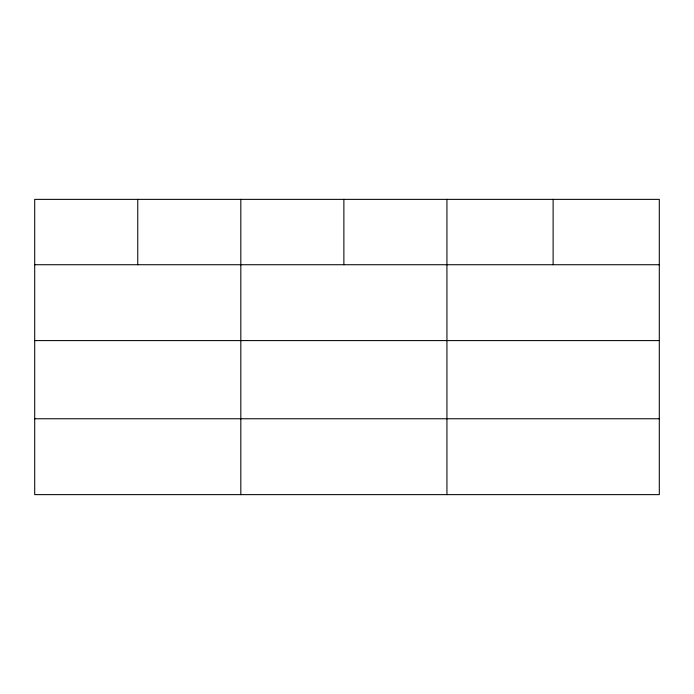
<?xml version="1.0" encoding="UTF-8"?>
<svg xmlns="http://www.w3.org/2000/svg" width="694" height="694" viewBox="0 0 694 694"><rect width="100%" height="100%" fill="white"/><g stroke="black" fill="none" stroke-linecap="round" stroke-linejoin="round"><path stroke-width="1.04" d="M659.3 340.589L659.3 199.369L34.7 199.369L34.7 494.631L659.3 494.631L659.3 340.589L34.7 340.589M34.7 264.726L659.3 264.726M34.7 418.76L659.3 418.76M553.118 199.369L553.118 264.726M446.936 199.369L446.936 494.631M343.877 199.369L343.877 264.726M240.818 199.369L240.818 494.631M137.759 199.369L137.759 264.726"/></g></svg>
